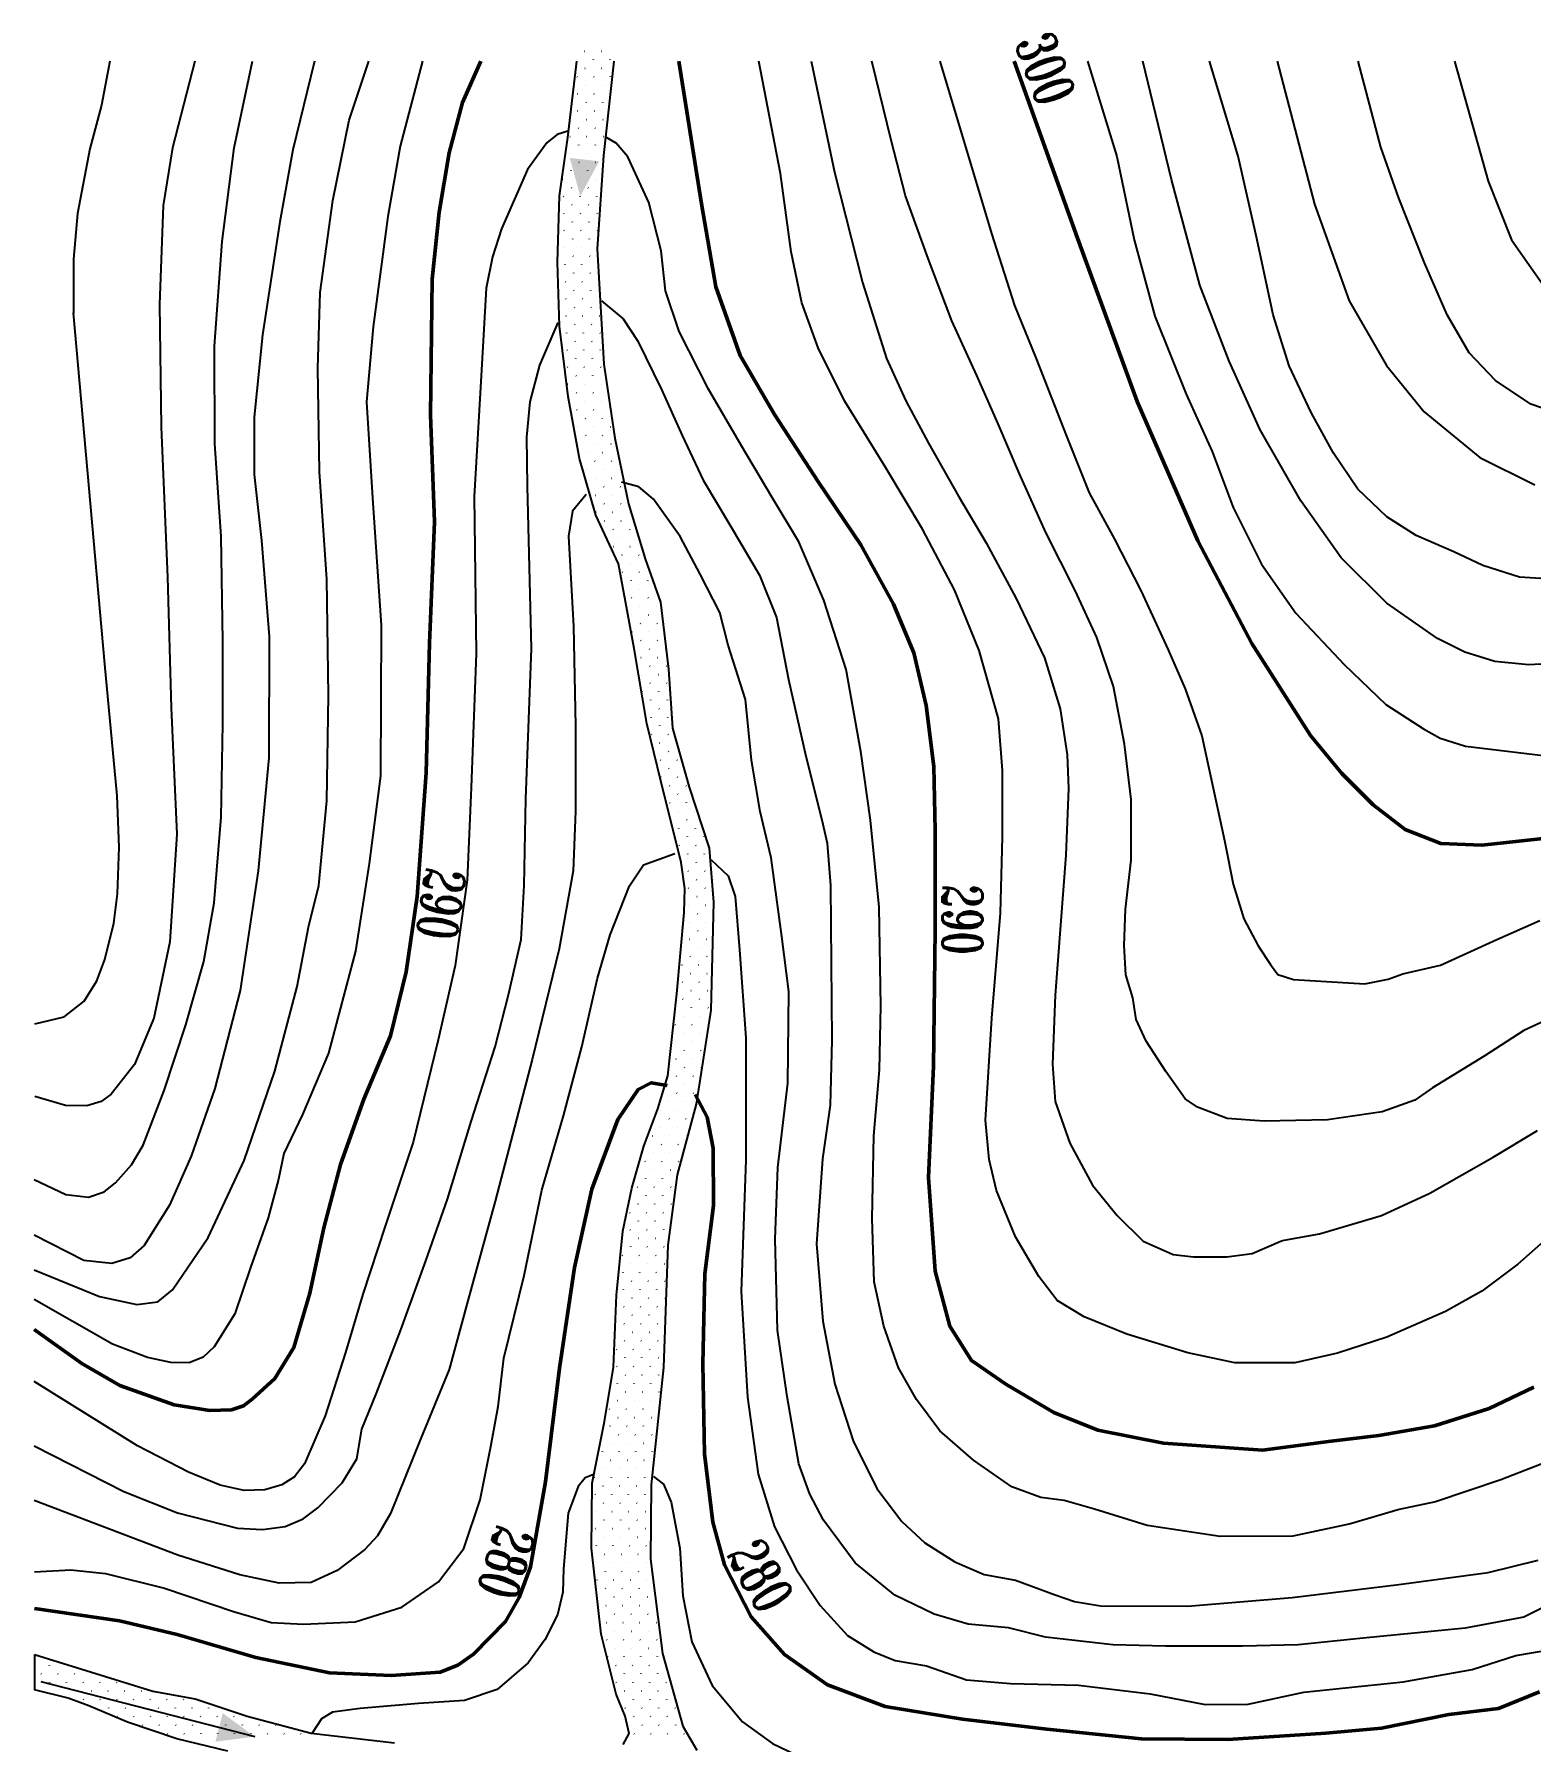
# Model space of a CAD drawing. Header units: millimetres. Extents: x 2268 to 10992, y 389 to 3530.
# Drawn here: x 6592.3 to 6878.7, y 659.4 to 986.2 of the extents above; entities that cross this region are included whole.
import ezdxf
from ezdxf.enums import TextEntityAlignment as Align

# ---------------------------------------------------------------- set-up
doc = ezdxf.new("R2010")
doc.units = ezdxf.units.MM
doc.layers.get('0').update_dxf_attribs({"true_color": 0xd9d9d9})
doc.layers.add('fiume', color=4, linetype='Continuous')
doc.layers.add('linee rosse', color=7, linetype='Continuous', lineweight=50, true_color=0xffc2c2)
doc.styles.add('TRIPLEX', font='romant', dxfattribs={"width": 0.86, "height": 10})

# ---------------------------------------------------------------- blocks, each defined once
blk = doc.blocks.new('B01C419F8')
at = {"layer": 'fiume', "linetype": 'Continuous'}
for p, q in [((262.66, 45.44), (262.68, 45.45)), ((263.82, 45.47), (263.84, 45.48)), ((264.98, 45.5), (265, 45.51)), ((265.56, 46.08), (265.57, 46.09)), ((266.14, 45.52), (266.15, 45.54)), ((267.3, 45.55), (267.31, 45.57)), ((268.46, 45.58), (268.47, 45.59)), ((269.62, 45.61), (269.63, 45.62)), ((270.78, 45.64), (270.79, 45.65)), ((271.94, 45.66), (271.95, 45.68)), ((273.1, 45.69), (273.11, 45.71)), ((274.26, 45.72), (274.27, 45.74)), ((275.42, 45.75), (275.43, 45.76)), ((277.16, 45.23), (277.17, 45.24)), ((278.32, 45.25), (278.33, 45.27)), ((259.18, 44.22), (259.2, 44.24)), ((260.34, 44.25), (260.36, 44.26)), ((260.92, 44.83), (260.94, 44.84)), ((261.5, 44.28), (261.52, 44.29)), ((262.08, 44.86), (262.1, 44.87)), ((262.66, 44.31), (262.68, 44.32)), ((263.24, 44.89), (263.26, 44.9)), ((263.82, 44.34), (263.84, 44.35)), ((264.4, 44.92), (264.42, 44.93)), ((264.98, 44.36), (265, 44.38)), ((265.56, 44.94), (265.58, 44.96)), ((266.14, 44.39), (266.15, 44.41)), ((266.72, 44.97), (266.73, 44.99)), ((267.3, 44.42), (267.31, 44.43)), ((267.88, 45), (267.89, 45.01)), ((268.46, 44.45), (268.47, 44.46)), ((269.04, 45.03), (269.05, 45.04)), ((269.62, 44.48), (269.63, 44.49)), ((270.2, 45.06), (270.21, 45.07)), ((270.78, 44.51), (270.79, 44.52)), ((271.36, 45.09), (271.37, 45.1)), ((271.94, 44.53), (271.95, 44.55)), ((272.52, 45.11), (272.53, 45.13)), ((273.1, 44.56), (273.11, 44.58)), ((273.68, 45.14), (273.69, 45.16)), ((274.26, 44.59), (274.27, 44.6)), ((274.84, 45.17), (274.85, 45.18)), ((275.42, 44.62), (275.43, 44.63)), ((276, 45.2), (276.01, 45.21)), ((276, 44.07), (276.01, 44.08)), ((276.58, 44.65), (276.59, 44.66)), ((277.16, 44.1), (277.17, 44.11)), ((277.74, 44.68), (277.75, 44.69)), ((278.32, 44.12), (278.33, 44.14)), ((278.9, 44.7), (278.91, 44.72)), ((279.48, 44.15), (279.49, 44.17)), ((280.06, 44.73), (280.07, 44.75)), ((280.64, 44.18), (280.65, 44.19)), ((281.22, 44.76), (281.23, 44.77)), ((281.8, 44.21), (281.81, 44.22)), ((282.96, 44.24), (282.97, 44.25)), ((323.54, 44.1), (323.56, 44.11)), ((251.07, 42.89), (251.08, 42.91)), ((252.22, 42.92), (252.24, 42.94)), ((253.38, 42.95), (253.4, 42.96)), ((254.54, 42.98), (254.56, 42.99)), ((255.7, 43.01), (255.72, 43.02)), ((256.86, 43.03), (256.88, 43.05)), ((257.44, 43.61), (257.46, 43.63)), ((258.02, 43.06), (258.04, 43.08)), ((258.6, 43.64), (258.62, 43.66)), ((259.18, 43.09), (259.2, 43.11)), ((259.76, 43.67), (259.78, 43.69)), ((260.34, 43.12), (260.36, 43.13)), ((260.92, 43.7), (260.94, 43.71)), ((262.08, 43.73), (262.1, 43.74)), ((263.24, 43.76), (263.26, 43.77)), ((270.2, 43.93), (270.21, 43.94)), ((271.36, 43.95), (271.37, 43.97)), ((272.52, 43.98), (272.53, 44)), ((273.68, 44.01), (273.69, 44.02)), ((274.84, 44.04), (274.85, 44.05)), ((275.42, 43.49), (275.43, 43.5)), ((276.58, 43.52), (276.59, 43.53)), ((277.74, 43.54), (277.75, 43.56)), ((278.9, 43.57), (278.91, 43.59)), ((279.48, 43.02), (279.49, 43.03)), ((280.06, 43.6), (280.07, 43.61)), ((280.64, 43.05), (280.65, 43.06)), ((281.22, 43.63), (281.23, 43.64)), ((281.8, 43.08), (281.81, 43.09)), ((282.38, 43.66), (282.39, 43.67)), ((282.96, 43.11), (282.97, 43.12)), ((283.54, 43.69), (283.55, 43.7)), ((284.12, 43.13), (284.13, 43.15)), ((284.7, 43.71), (284.71, 43.73)), ((285.28, 43.16), (285.29, 43.18)), ((286.43, 43.19), (286.45, 43.2)), ((287.59, 43.22), (287.61, 43.23)), ((321.22, 42.91), (321.24, 42.92)), ((321.8, 43.49), (321.82, 43.5)), ((322.38, 42.94), (322.4, 42.95)), ((322.96, 43.52), (322.98, 43.53)), ((323.54, 42.96), (323.56, 42.98)), ((245.85, 42.2), (245.86, 42.21)), ((247.01, 42.23), (247.02, 42.24)), ((248.17, 42.26), (248.18, 42.27)), ((249.33, 42.28), (249.34, 42.3)), ((249.91, 42.86), (249.92, 42.88)), ((249.91, 41.73), (249.92, 41.75)), ((250.49, 42.31), (250.5, 42.33)), ((251.07, 41.76), (251.08, 41.78)), ((251.65, 42.34), (251.66, 42.36)), ((252.22, 41.79), (252.24, 41.8)), ((252.8, 42.37), (252.82, 42.38)), ((253.38, 41.82), (253.4, 41.83)), ((253.96, 42.4), (253.98, 42.41)), ((254.54, 41.85), (254.56, 41.86)), ((255.12, 42.43), (255.14, 42.44)), ((255.7, 41.87), (255.72, 41.89)), ((256.28, 42.45), (256.3, 42.47)), ((257.44, 42.48), (257.46, 42.5)), ((258.6, 42.51), (258.62, 42.53)), ((281.22, 42.5), (281.23, 42.51)), ((282.38, 42.53), (282.39, 42.54)), ((282.96, 41.97), (282.97, 41.99)), ((283.54, 42.55), (283.55, 42.57)), ((284.12, 42), (284.13, 42.02)), ((284.7, 42.58), (284.71, 42.6)), ((285.28, 42.03), (285.29, 42.04)), ((285.85, 42.61), (285.87, 42.62)), ((286.43, 42.06), (286.45, 42.07)), ((287.01, 42.64), (287.03, 42.65)), ((287.59, 42.09), (287.61, 42.1)), ((288.17, 42.67), (288.19, 42.68)), ((288.75, 42.12), (288.77, 42.13)), ((289.33, 42.7), (289.35, 42.71)), ((289.91, 42.14), (289.93, 42.16)), ((290.49, 42.72), (290.51, 42.74)), ((291.07, 42.17), (291.09, 42.19)), ((291.65, 42.75), (291.67, 42.77)), ((292.23, 42.2), (292.25, 42.21)), ((292.81, 42.78), (292.83, 42.79)), ((293.39, 42.23), (293.41, 42.24)), ((293.97, 42.81), (293.99, 42.82)), ((294.55, 42.26), (294.57, 42.27)), ((295.13, 42.84), (295.15, 42.85)), ((295.71, 42.28), (295.73, 42.3)), ((296.29, 41.73), (296.31, 41.75)), ((296.87, 42.31), (296.89, 42.33)), ((297.45, 41.76), (297.47, 41.78)), ((298.03, 42.34), (298.05, 42.36)), ((298.61, 41.79), (298.63, 41.8)), ((299.19, 42.37), (299.21, 42.38)), ((299.77, 41.82), (299.78, 41.83)), ((300.35, 42.4), (300.36, 42.41)), ((300.93, 41.85), (300.94, 41.86)), ((301.51, 42.43), (301.52, 42.44)), ((302.09, 41.87), (302.1, 41.89)), ((303.25, 41.9), (303.26, 41.92)), ((304.41, 41.93), (304.42, 41.95)), ((305.57, 41.96), (305.58, 41.97)), ((316.01, 42.21), (316.02, 42.23)), ((317.17, 42.24), (317.18, 42.26)), ((318.33, 42.27), (318.34, 42.28)), ((319.48, 42.3), (319.5, 42.31)), ((320.06, 42.88), (320.08, 42.89)), ((320.06, 41.75), (320.08, 41.76)), ((320.64, 42.33), (320.66, 42.34)), ((321.22, 41.78), (321.24, 41.79)), ((321.8, 42.36), (321.82, 42.37)), ((322.38, 41.8), (322.4, 41.82)), ((322.96, 42.38), (322.98, 42.4)), ((323.54, 41.83), (323.56, 41.85)), ((243.53, 41.01), (243.54, 41.03)), ((244.69, 41.04), (244.7, 41.05)), ((245.27, 41.62), (245.28, 41.63)), ((245.85, 41.07), (245.86, 41.08)), ((246.43, 41.65), (246.44, 41.66)), ((247.01, 41.1), (247.02, 41.11)), ((247.59, 41.68), (247.6, 41.69)), ((248.17, 41.13), (248.18, 41.14)), ((248.75, 41.71), (248.76, 41.72)), ((248.75, 40.57), (248.76, 40.59)), ((249.33, 41.15), (249.34, 41.17)), ((250.49, 41.18), (250.5, 41.2)), ((251.65, 41.21), (251.66, 41.22)), ((252.8, 41.24), (252.82, 41.25)), ((283.54, 41.42), (283.55, 41.44)), ((284.7, 41.45), (284.71, 41.46)), ((285.28, 40.9), (285.29, 40.91)), ((285.85, 41.48), (285.87, 41.49)), ((286.43, 40.93), (286.45, 40.94)), ((287.01, 41.51), (287.03, 41.52)), ((287.59, 40.96), (287.61, 40.97)), ((288.17, 41.54), (288.19, 41.55)), ((288.75, 40.98), (288.77, 41)), ((289.33, 41.56), (289.35, 41.58)), ((289.91, 41.01), (289.93, 41.03)), ((290.49, 41.59), (290.51, 41.61)), ((291.07, 41.04), (291.09, 41.05)), ((291.65, 41.62), (291.67, 41.63)), ((292.23, 41.07), (292.25, 41.08)), ((292.81, 41.65), (292.83, 41.66)), ((293.39, 41.1), (293.41, 41.11)), ((293.97, 41.68), (293.99, 41.69)), ((294.55, 41.13), (294.57, 41.14)), ((295.13, 41.71), (295.15, 41.72)), ((295.13, 40.57), (295.15, 40.59)), ((295.71, 41.15), (295.73, 41.17)), ((296.29, 40.6), (296.31, 40.62)), ((296.87, 41.18), (296.89, 41.2)), ((297.45, 40.63), (297.47, 40.64)), ((298.03, 41.21), (298.05, 41.22)), ((298.61, 40.66), (298.63, 40.67)), ((299.19, 41.24), (299.21, 41.25)), ((299.77, 40.69), (299.78, 40.7)), ((300.35, 41.27), (300.36, 41.28)), ((300.93, 40.72), (300.94, 40.73)), ((301.51, 41.3), (301.52, 41.31)), ((302.09, 40.74), (302.1, 40.76)), ((302.67, 41.32), (302.68, 41.34)), ((303.25, 40.77), (303.26, 40.79)), ((303.83, 41.35), (303.84, 41.37)), ((304.41, 40.8), (304.42, 40.81)), ((304.99, 41.38), (305, 41.39)), ((305.57, 40.83), (305.58, 40.84)), ((306.15, 41.41), (306.16, 41.42)), ((306.73, 40.86), (306.74, 40.87)), ((307.31, 41.44), (307.32, 41.45)), ((307.89, 40.88), (307.9, 40.9)), ((308.47, 41.46), (308.48, 41.48)), ((309.05, 40.91), (309.06, 40.93)), ((309.63, 41.49), (309.64, 41.51)), ((310.21, 40.94), (310.22, 40.96)), ((310.79, 41.52), (310.8, 41.54)), ((311.37, 40.97), (311.38, 40.98)), ((311.95, 41.55), (311.96, 41.56)), ((312.53, 41), (312.54, 41.01)), ((313.11, 41.58), (313.12, 41.59)), ((313.69, 41.03), (313.7, 41.04)), ((314.27, 41.61), (314.28, 41.62)), ((314.85, 41.05), (314.86, 41.07)), ((315.43, 41.63), (315.44, 41.65)), ((316.01, 41.08), (316.02, 41.1)), ((316.59, 41.66), (316.6, 41.68)), ((317.17, 41.11), (317.18, 41.13)), ((317.75, 41.69), (317.76, 41.71)), ((318.33, 41.14), (318.34, 41.15)), ((318.91, 41.72), (318.92, 41.73)), ((318.91, 40.59), (318.92, 40.6)), ((319.48, 41.17), (319.5, 41.18)), ((320.06, 40.62), (320.08, 40.63)), ((320.64, 41.2), (320.66, 41.21)), ((321.22, 40.64), (321.24, 40.66)), ((321.8, 41.22), (321.82, 41.24)), ((322.38, 40.67), (322.4, 40.69)), ((322.96, 41.25), (322.98, 41.27)), ((323.54, 40.7), (323.56, 40.72)), ((237.73, 39.74), (237.74, 39.75)), ((238.89, 39.77), (238.9, 39.78)), ((240.05, 39.8), (240.06, 39.81)), ((240.63, 40.38), (240.64, 40.39)), ((241.21, 39.82), (241.22, 39.84)), ((241.79, 40.4), (241.8, 40.42)), ((242.37, 39.85), (242.38, 39.87)), ((242.95, 40.43), (242.96, 40.45)), ((243.53, 39.88), (243.54, 39.89)), ((244.11, 40.46), (244.12, 40.47)), ((244.69, 39.91), (244.7, 39.92)), ((245.27, 40.49), (245.28, 40.5)), ((246.43, 40.52), (246.44, 40.53)), ((247.59, 40.55), (247.6, 40.56)), ((288.17, 40.4), (288.19, 40.42)), ((289.33, 40.43), (289.35, 40.45)), ((289.91, 39.88), (289.93, 39.89)), ((290.49, 40.46), (290.51, 40.47)), ((291.07, 39.91), (291.09, 39.92)), ((291.65, 40.49), (291.67, 40.5)), ((292.23, 39.94), (292.25, 39.95)), ((292.81, 40.52), (292.83, 40.53)), ((293.39, 39.97), (293.41, 39.98)), ((293.97, 40.55), (293.99, 40.56)), ((294.55, 39.99), (294.57, 40.01)), ((295.71, 40.02), (295.73, 40.04)), ((296.29, 39.47), (296.31, 39.48)), ((296.87, 40.05), (296.89, 40.06)), ((297.45, 39.5), (297.47, 39.51)), ((298.03, 40.08), (298.05, 40.09)), ((298.61, 39.53), (298.63, 39.54)), ((299.19, 40.11), (299.21, 40.12)), ((299.77, 39.56), (299.78, 39.57)), ((300.35, 40.14), (300.36, 40.15)), ((300.93, 39.58), (300.94, 39.6)), ((301.51, 40.16), (301.52, 40.18)), ((302.09, 39.61), (302.1, 39.63)), ((302.67, 40.19), (302.68, 40.21)), ((303.25, 39.64), (303.26, 39.65)), ((303.83, 40.22), (303.84, 40.23)), ((304.41, 39.67), (304.42, 39.68)), ((304.99, 40.25), (305, 40.26)), ((305.57, 39.7), (305.58, 39.71)), ((306.15, 40.28), (306.16, 40.29)), ((306.73, 39.73), (306.74, 39.74)), ((307.31, 40.31), (307.32, 40.32)), ((307.89, 39.75), (307.9, 39.77)), ((308.47, 40.33), (308.48, 40.35)), ((309.05, 39.78), (309.06, 39.8)), ((309.63, 40.36), (309.64, 40.38)), ((310.21, 39.81), (310.22, 39.82)), ((310.79, 40.39), (310.8, 40.4)), ((311.37, 39.84), (311.38, 39.85)), ((311.95, 40.42), (311.96, 40.43)), ((312.53, 39.87), (312.54, 39.88)), ((313.11, 40.45), (313.12, 40.46)), ((313.69, 39.89), (313.7, 39.91)), ((314.27, 40.47), (314.28, 40.49)), ((314.85, 39.92), (314.86, 39.94)), ((315.43, 40.5), (315.44, 40.52)), ((316.01, 39.95), (316.02, 39.97)), ((316.59, 40.53), (316.6, 40.55)), ((317.17, 39.98), (317.18, 39.99)), ((317.75, 40.56), (317.76, 40.57)), ((317.75, 39.43), (317.76, 39.44)), ((318.33, 40.01), (318.34, 40.02)), ((318.91, 39.46), (318.92, 39.47)), ((319.48, 40.04), (319.5, 40.05)), ((320.06, 39.48), (320.08, 39.5)), ((320.64, 40.06), (320.66, 40.08)), ((321.8, 40.09), (321.82, 40.11)), ((209.32, 38.48), (209.33, 38.49)), ((209.9, 39.06), (209.91, 39.07)), ((210.48, 38.51), (210.49, 38.52)), ((211.06, 39.09), (211.07, 39.1)), ((211.64, 38.54), (211.65, 38.55)), ((212.22, 39.12), (212.23, 39.13)), ((212.8, 38.57), (212.81, 38.58)), ((213.96, 38.59), (213.97, 38.61)), ((215.12, 38.62), (215.13, 38.64)), ((227.29, 38.35), (227.31, 38.37)), ((228.45, 38.38), (228.47, 38.4)), ((229.61, 38.41), (229.63, 38.42)), ((230.77, 38.44), (230.79, 38.45)), ((231.93, 38.47), (231.95, 38.48)), ((233.09, 38.49), (233.1, 38.51)), ((234.25, 38.52), (234.26, 38.54)), ((234.83, 39.1), (234.84, 39.12)), ((235.41, 38.55), (235.42, 38.57)), ((235.99, 39.13), (236, 39.15)), ((236.57, 38.58), (236.58, 38.59)), ((237.15, 39.16), (237.16, 39.17)), ((237.73, 38.61), (237.74, 38.62)), ((238.31, 39.19), (238.32, 39.2)), ((238.89, 38.64), (238.9, 38.65)), ((239.47, 39.22), (239.48, 39.23)), ((240.05, 38.66), (240.06, 38.68)), ((240.63, 39.24), (240.64, 39.26)), ((241.21, 38.69), (241.22, 38.71)), ((241.79, 39.27), (241.8, 39.29)), ((242.95, 39.3), (242.96, 39.32)), ((301.51, 39.03), (301.52, 39.05)), ((302.67, 39.06), (302.68, 39.07)), ((303.25, 38.51), (303.26, 38.52)), ((303.83, 39.09), (303.84, 39.1)), ((304.41, 38.54), (304.42, 38.55)), ((304.99, 39.12), (305, 39.13)), ((305.57, 38.57), (305.58, 38.58)), ((306.15, 39.15), (306.16, 39.16)), ((306.73, 38.59), (306.74, 38.61)), ((307.31, 39.17), (307.32, 39.19)), ((307.89, 38.62), (307.9, 38.64)), ((308.47, 39.2), (308.48, 39.22)), ((309.05, 38.65), (309.06, 38.66)), ((309.63, 39.23), (309.64, 39.24)), ((310.21, 38.68), (310.22, 38.69)), ((310.79, 39.26), (310.8, 39.27)), ((311.37, 38.71), (311.38, 38.72)), ((311.95, 39.29), (311.96, 39.3)), ((312.53, 38.74), (312.54, 38.75)), ((313.11, 39.32), (313.12, 39.33)), ((313.69, 38.76), (313.7, 38.78)), ((314.27, 39.34), (314.28, 39.36)), ((314.85, 38.79), (314.86, 38.81)), ((315.43, 39.37), (315.44, 39.39)), ((316.01, 38.82), (316.02, 38.83)), ((316.59, 39.4), (316.6, 39.41)), ((317.17, 38.85), (317.18, 38.86)), ((318.33, 38.88), (318.34, 38.89)), ((209.32, 37.35), (209.33, 37.36)), ((209.9, 37.93), (209.91, 37.94)), ((210.48, 37.38), (210.49, 37.39)), ((211.06, 37.96), (211.07, 37.97)), ((211.64, 37.41), (211.65, 37.42)), ((212.22, 37.99), (212.23, 38)), ((212.8, 37.43), (212.81, 37.45)), ((213.38, 38.01), (213.39, 38.03)), ((213.96, 37.46), (213.97, 37.48)), ((214.54, 38.04), (214.55, 38.06)), ((215.12, 37.49), (215.13, 37.5)), ((215.7, 38.07), (215.71, 38.08)), ((216.28, 37.52), (216.29, 37.53)), ((216.86, 38.1), (216.87, 38.11)), ((217.44, 37.55), (217.45, 37.56)), ((218.02, 38.13), (218.03, 38.14)), ((218.59, 37.58), (218.61, 37.59)), ((219.17, 38.16), (219.19, 38.17)), ((219.75, 37.6), (219.77, 37.62)), ((220.33, 38.18), (220.35, 38.2)), ((220.91, 37.63), (220.93, 37.65)), ((221.49, 38.21), (221.5, 38.22)), ((222.07, 37.66), (222.09, 37.67)), ((222.65, 37.11), (222.67, 37.12)), ((223.23, 37.69), (223.25, 37.7)), ((223.81, 37.14), (223.83, 37.15)), ((224.39, 37.72), (224.41, 37.73)), ((224.97, 37.17), (224.99, 37.18)), ((225.55, 37.75), (225.57, 37.76)), ((226.13, 37.19), (226.15, 37.21)), ((226.71, 37.77), (226.73, 37.79)), ((227.29, 37.22), (227.31, 37.24)), ((227.87, 37.8), (227.89, 37.82)), ((228.45, 37.25), (228.47, 37.26)), ((229.03, 37.83), (229.05, 37.84)), ((229.61, 37.28), (229.63, 37.29)), ((230.19, 37.86), (230.21, 37.87)), ((230.77, 37.31), (230.79, 37.32)), ((231.35, 37.89), (231.37, 37.9)), ((231.93, 37.34), (231.95, 37.35)), ((232.51, 37.92), (232.52, 37.93)), ((233.09, 37.36), (233.1, 37.38)), ((233.67, 37.94), (233.68, 37.96)), ((234.25, 37.39), (234.26, 37.41)), ((234.83, 37.97), (234.84, 37.99)), ((235.41, 37.42), (235.42, 37.43)), ((235.99, 38), (236, 38.01)), ((236.57, 37.45), (236.58, 37.46)), ((237.15, 38.03), (237.16, 38.04)), ((237.73, 37.48), (237.74, 37.49)), ((238.31, 38.06), (238.32, 38.07)), ((238.89, 37.5), (238.9, 37.52)), ((239.47, 38.08), (239.48, 38.1)), ((240.63, 38.11), (240.64, 38.13)), ((306.15, 38.01), (306.16, 38.03)), ((307.31, 38.04), (307.32, 38.06)), ((308.47, 38.07), (308.48, 38.08)), ((309.63, 38.1), (309.64, 38.11)), ((310.79, 38.13), (310.8, 38.14)), ((311.95, 38.16), (311.96, 38.17)), ((313.11, 38.18), (313.12, 38.2)), ((314.27, 38.21), (314.28, 38.23)), ((209.91, 36.81), (209.91, 36.81)), ((211.06, 36.83), (211.07, 36.84)), ((212.22, 36.85), (212.23, 36.87)), ((213.38, 36.88), (213.39, 36.9)), ((213.97, 36.34), (213.97, 36.35)), ((214.54, 36.91), (214.55, 36.93)), ((215.12, 36.36), (215.13, 36.37)), ((215.7, 36.94), (215.71, 36.95)), ((216.28, 36.39), (216.29, 36.4)), ((216.86, 36.97), (216.87, 36.98)), ((217.44, 36.42), (217.45, 36.43)), ((218.02, 37), (218.03, 37.01)), ((218.59, 36.44), (218.61, 36.46)), ((219.17, 37.02), (219.19, 37.04)), ((219.75, 36.47), (219.77, 36.49)), ((220.33, 37.05), (220.35, 37.07)), ((220.91, 36.5), (220.93, 36.51)), ((221.49, 37.08), (221.51, 37.09)), ((221.49, 35.95), (221.51, 35.96)), ((222.07, 36.53), (222.09, 36.54)), ((222.65, 35.98), (222.67, 35.99)), ((223.23, 36.56), (223.25, 36.57)), ((223.81, 36.01), (223.83, 36.02)), ((224.39, 36.59), (224.41, 36.6)), ((224.97, 36.03), (224.99, 36.05)), ((225.55, 36.61), (225.57, 36.63)), ((226.13, 36.06), (226.15, 36.08)), ((226.71, 36.64), (226.73, 36.66)), ((227.29, 36.09), (227.31, 36.1)), ((227.87, 36.67), (227.89, 36.68)), ((228.45, 36.12), (228.47, 36.13)), ((229.03, 36.7), (229.05, 36.71)), ((229.61, 36.15), (229.63, 36.16)), ((230.19, 36.73), (230.21, 36.74)), ((230.77, 36.18), (230.79, 36.19)), ((231.35, 36.76), (231.37, 36.77)), ((231.93, 36.2), (231.95, 36.22)), ((232.51, 36.78), (232.52, 36.8)), ((233.67, 36.81), (233.68, 36.83)), ((234.83, 36.84), (234.84, 36.85)), ((235.99, 36.87), (236, 36.88)), ((218.02, 35.86), (218.03, 35.88)), ((219.17, 35.89), (219.19, 35.91)), ((220.33, 35.92), (220.35, 35.94)), ((323.54, 18.07), (323.56, 18.09)), ((322.96, 16.36), (322.98, 16.38)), ((323.54, 16.94), (323.56, 16.96)), ((322.96, 15.23), (322.98, 15.25)), ((323.54, 15.81), (323.56, 15.83)), ((322.96, 14.1), (322.98, 14.11)), ((323.54, 14.68), (323.56, 14.69)), ((322.38, 13.52), (322.4, 13.53)), ((322.96, 12.97), (322.98, 12.98)), ((323.54, 13.55), (323.56, 13.56)), ((321.8, 11.81), (321.82, 11.82)), ((322.38, 12.39), (322.4, 12.4)), ((322.96, 11.84), (322.98, 11.85)), ((323.54, 12.42), (323.56, 12.43)), ((321.8, 10.68), (321.82, 10.69)), ((322.38, 11.26), (322.4, 11.27)), ((322.96, 10.71), (322.98, 10.72)), ((323.54, 11.29), (323.56, 11.3)), ((321.22, 10.1), (321.24, 10.11)), ((321.8, 9.55), (321.82, 9.56)), ((322.38, 10.13), (322.4, 10.14)), ((322.96, 9.57), (322.98, 9.59)), ((323.54, 10.15), (323.56, 10.17)), ((321.22, 8.97), (321.24, 8.98)), ((321.8, 8.41), (321.82, 8.43)), ((322.38, 8.99), (322.4, 9.01)), ((322.96, 8.44), (322.98, 8.46)), ((323.54, 9.02), (323.56, 9.04)), ((320.64, 7.25), (320.66, 7.27)), ((321.22, 7.83), (321.24, 7.85)), ((321.8, 7.28), (321.82, 7.3)), ((322.38, 7.86), (322.4, 7.88)), ((322.96, 7.31), (322.98, 7.33)), ((320.64, 6.12), (320.66, 6.14)), ((321.22, 6.7), (321.24, 6.72)), ((321.8, 6.15), (321.82, 6.17)), ((322.38, 6.73), (322.4, 6.75)), ((320.06, 5.54), (320.08, 5.56)), ((320.64, 4.99), (320.66, 5.01)), ((321.22, 5.57), (321.24, 5.59)), ((321.8, 5.02), (321.82, 5.03)), ((322.38, 5.6), (322.4, 5.61)), ((319.49, 3.84), (319.5, 3.85)), ((320.06, 4.41), (320.08, 4.43)), ((320.64, 3.86), (320.66, 3.87)), ((321.22, 4.44), (321.24, 4.45)), ((319.48, 2.7), (319.5, 2.72)), ((320.06, 3.28), (320.08, 3.3)), ((320.64, 2.73), (320.66, 2.74)), ((321.22, 3.31), (321.24, 3.32)), ((319.48, 1.57), (319.5, 1.58)), ((320.06, 2.15), (320.08, 2.16)), ((320.64, 1.6), (320.66, 1.61)), ((318.33, 0.42), (318.34, 0.42)), ((318.91, 0.99), (318.92, 1)), ((319.48, 0.44), (319.5, 0.45)), ((320.06, 1.02), (320.08, 1.03)), ((320.64, 0.47), (320.66, 0.48))]:
    blk.add_line(p, q, dxfattribs=at)

msp = doc.modelspace()

# ---------------------------------------------------------------- linework, layer by layer
at = {"transparency": 33554687}
for p, q in [((6592.3406, 676.11591), (6592.3406, 669.34793)), ((6593.55548, 670.9289), (6634.50356, 660.40765))]:
    msp.add_line(p, q, dxfattribs=at)
for points in [[(6592.28498, 767.03379), (6598.33852, 764.15956), (6602.6549, 763.65392), (6605.67681, 764.67782), (6607.84696, 766.39219), (6610.94034, 769.8109), (6613.16447, 773.57155), (6617.18662, 784.07005), (6621.31104, 796.61372), (6624.75373, 808.74836), (6626.73072, 819.92858), (6628.09416, 836.35806), (6628.36685, 854.18507), (6628.36685, 870.001), (6628.06007, 890.07769), (6626.83298, 907.87061), (6626.79889, 926.4816), (6628.24263, 946.52346), (6630.59456, 964.40787), (6634.06733, 981.04142)], [(6666.61002, 981.04142), (6662.35619, 964.73695), (6659.98167, 951.26216), (6657.16957, 930.16289), (6655.90838, 915.81266), (6657.06731, 897.40619), (6658.70344, 873.10283), (6658.5671, 844.26603), (6656.38559, 827.49569), (6653.79505, 810.72535), (6648.61397, 791.19404), (6643.6374, 779.43435), (6640.09245, 772.00359), (6639.06987, 767.0952), (6637.05879, 759.66444), (6633.71836, 750.15443), (6630.71879, 741.29205), (6626.7648, 734.98613), (6624.60703, 732.99698), (6621.97809, 731.95747), (6618.44874, 731.98476), (6613.96189, 732.934), (6607.31097, 735.50312), (6592.31914, 744.02337)], [(6645.94753, 981.04142), (6641.80318, 964.03804), (6639.27439, 950.29071), (6636.00213, 928.6631), (6634.366, 912.88126), (6634.366, 901.93964), (6635.76352, 889.29371), (6637.26331, 870.92132), (6637.19514, 847.67463), (6635.14997, 826.09816), (6631.70728, 803.15824), (6626.86706, 784.41091), (6622.33362, 771.4923), (6618.17512, 762.11863), (6613.36744, 754.36335), (6610.64294, 752.01333), (6607.13315, 750.91037), (6601.81789, 751.51258), (6592.31914, 756.33317)], [(6592.31914, 749.74308), (6604.79991, 744.59975), (6611.96508, 743.10118), (6615.93759, 743.57997), (6618.7526, 745.87464), (6625.61273, 755.88498), (6632.49126, 770.67423), (6638.35406, 787.75135), (6642.61482, 803.94222), (6644.79633, 815.29288), (6646.73923, 823.26902), (6648.30719, 839.45989), (6648.61397, 859.63884), (6648.27311, 881.86295), (6646.90966, 902.41684), (6646.5688, 922.25492), (6647.04601, 936.7415), (6649.43203, 954.36399), (6652.56363, 969.74661), (6656.33588, 981.04142)], [(6623.06129, 981.04142), (6618.78543, 964.424), (6616.96506, 953.39254), (6616.30039, 934.42365), (6616.60716, 910.97244), (6617.83426, 882.27198), (6618.48189, 857.2869), (6619.57265, 833.11989), (6618.27738, 812.46374), (6615.17555, 797.87491), (6611.49425, 789.04662), (6607.03621, 783.32519), (6605.12623, 781.97086), (6602.3533, 781.07941), (6598.2608, 781.20131), (6592.39209, 782.88705)], [(6606.75858, 981.04142), (6605.18833, 972.60003), (6602.92885, 964.21927), (6600.585, 951.87745), (6599.82836, 943.14174), (6599.83886, 932.71767)], [(6705.02037, 658.90467), (6706.13563, 661.01936), (6705.37853, 664.2983), (6703.69561, 668.52865), (6700.76966, 680.02832), (6698.93244, 696.46129), (6699.10255, 708.91359), (6701.45011, 720.68544), (6703.18527, 731.09639), (6703.72964, 744.87558), (6704.95445, 757.15777), (6706.65559, 765.32322), (6708.93511, 773.3866), (6711.6229, 780.56539), (6713.52817, 786.85959), (6715.29735, 802.51003), (6716.69228, 818.09242), (6716.81987, 822.711), (6716.07987, 827.68682), (6712.20129, 843.26922), (6709.51349, 854.29257), (6707.09788, 868.65015), (6705.43077, 877.63214), (6704.13791, 884.81093), (6699.74898, 894.13314), (6696.65291, 904.98638), (6694.50949, 916.8603), (6692.80835, 930.29927), (6692.46812, 942.54744), (6692.80835, 955.2379), (6694.39637, 966.40281), (6696.12509, 981.04142)], [(6703.24461, 981.04142), (6701.23444, 962.96151), (6700.02116, 945.13316), (6701.28, 923.05244), (6703.38941, 908.89899), (6706.04318, 896.3106), (6709.20729, 885.76356), (6712.16726, 877.46202), (6713.66426, 864.66949), (6714.48081, 853.37396), (6717.6109, 842.07842), (6721.45546, 830.40864), (6722.272, 820.06574), (6721.76166, 799.44798), (6719.00583, 781.44998), (6715.3654, 767.87492), (6713.56219, 754.43596), (6712.71163, 731.06237), (6710.39808, 708.57337), (6710.22797, 694.3859), (6712.50749, 676.31985), (6716.45412, 662.40457), (6719.09088, 657.78173)], [(6884.93451, 758.48466), (6876.25872, 750.79553), (6869.35212, 745.62408), (6862.41149, 741.74549), (6851.14997, 736.84622), (6841.72569, 733.75016), (6833.52622, 731.94696), (6822.09459, 731.91293), (6813.07858, 733.81821), (6801.37477, 737.39059), (6793.24335, 740.72481), (6788.03787, 743.8549), (6784.53354, 748.44796), (6780.11059, 756.03502), (6776.47016, 764.91495), (6775.05396, 770.86041), (6774.32673, 778.38794), (6775.55154, 797.91696), (6777.25268, 817.95633), (6777.59291, 832.58609), (6777.59291, 845.27655), (6776.84441, 855.14314), (6773.13593, 868.24187), (6768.4408, 879.84361), (6762.28269, 891.47937), (6755.30804, 903.18318), (6747.34673, 916.00974), (6742.31137, 926.1485), (6739.21531, 934.75624), (6737.17394, 944.55478), (6735.13258, 959.54178), (6730.96548, 981.04142)], [(6740.96017, 981.04142), (6745.44146, 959.76292), (6750.78302, 938.63483), (6755.37609, 924.14116), (6759.11858, 916.00974), (6763.47349, 907.94636), (6769.1893, 897.77357), (6774.49684, 888.85963), (6780.24668, 878.21052), (6785.62226, 866.81292), (6788.61626, 857.08243), (6790.01119, 848.30457), (6790.24935, 841.80624), (6789.73901, 829.04773), (6787.69765, 802.30589), (6787.18731, 789.07106), (6787.69765, 781.9263), (6790.48751, 773.96499), (6794.80839, 765.90161), (6799.57157, 760.11775), (6804.53888, 755.18446), (6810.25469, 752.63276), (6814.13328, 752.22448), (6820.52955, 752.22448), (6825.36077, 752.83689), (6831.00854, 755.28653), (6831.53005, 755.384)], [(6888.88114, 800.84291), (6877.34745, 795.53537), (6869.79441, 790.60208), (6859.89381, 784.58007), (6856.49154, 782.16445), (6850.26538, 779.95298), (6839.82042, 778.42196), (6827.67431, 778.14978), (6820.59759, 778.69414), (6814.94983, 780.87159), (6812.53421, 782.47066), (6808.85976, 787.71015), (6805.11727, 793.45999), (6803.212, 797.64478), (6802.56556, 801.79555), (6801.20466, 806.18448), (6800.86443, 811.79822), (6801.13661, 818.77287), (6802.22534, 828.12912), (6802.25936, 839.73085), (6800.9665, 850.34594), (6798.82307, 861.36929), (6795.65896, 870.72553), (6791.50819, 879.74154), (6785.92847, 890.83294), (6780.85909, 902.06043), (6776.77636, 911.62081), (6772.69364, 920.87498), (6767.93046, 931.31995), (6763.40544, 943.22789), (6759.05054, 955.27193), (6756.27769, 965.87), (6752.57844, 981.04142)], [(6765.61581, 981.04142), (6775.51752, 948.02509), (6779.90645, 934.2459), (6783.95515, 924.24323), (6789.84108, 909.23922), (6794.19598, 898.38598), (6799.0272, 889.54008), (6804.06256, 879.74154), (6809.30206, 868.37796), (6812.58525, 860.88447), (6815.76637, 851.91098), (6820.08725, 831.87161), (6821.75011, 823.5403), (6823.79573, 816.8676), (6826.52605, 811.69615), (6828.89913, 808.15779), (6830.31533, 806.26953), (6833.28806, 805.29989), (6846.96518, 804.48334), (6851.42216, 805.33391), (6854.24604, 806.38861), (6861.45885, 808.05573), (6872.21002, 812.95499), (6880.44351, 816.5614)], [(6793.86337, 981.04142), (6799.48638, 962.78571), (6802.80372, 946.80028), (6806.75036, 932.20454), (6812.77237, 917.3026), (6817.73969, 906.34729), (6821.72034, 895.63014), (6827.16397, 884.7769), (6833.73035, 875.38664), (6842.98453, 865.5881), (6850.94584, 857.933), (6858.15865, 853.23786), (6861.36103, 851.47294), (6866.22203, 849.93766), (6884.25406, 847.76021)], [(6885.34278, 865.89431), (6878.24054, 865.49029), (6871.80175, 866.13247), (6866.06893, 867.9059), (6860.84644, 870.52139), (6851.184, 877.29191), (6842.40614, 886.00172), (6834.71701, 896.85496), (6826.92581, 910.49806), (6821.00587, 923.5968), (6815.3581, 938.15851), (6809.94767, 958.39376), (6804.48625, 981.04142)], [(6884.73037, 881.74888), (6876.5309, 882.25922), (6869.50096, 884.47495), (6863.97653, 887.12447), (6856.76372, 890.25456), (6851.184, 893.79292), (6845.60427, 899.10046), (6840.94316, 906.00707), (6836.69033, 913.79826), (6832.43749, 922.71221), (6829.37545, 932.47672), (6826.27938, 947.10648), (6822.72876, 962.86144), (6817.20069, 981.04142)], [(6830.17708, 981.04142), (6837.30947, 953.63884), (6843.97118, 935.16451), (6851.08193, 922.74623), (6858.32876, 913.93435), (6868.94384, 905.1565), (6879.49088, 899.917)], [(6887.48621, 912.40333), (6878.70836, 915.36331), (6871.97186, 919.88832), (6866.9365, 925.22989), (6862.68367, 932.4427), (6858.39681, 942.41135), (6853.46352, 954.82534), (6850.01499, 964.57969), (6845.66295, 981.04142)], [(6864.10229, 981.04142), (6870.58236, 958.06233), (6875.04764, 946.83097), (6880.91044, 938.47989), (6887.86399, 932.78752), (6895.87422, 929.92429), (6901.63476, 929.14883), (6908.82692, 929.44708), (6917.28026, 931.36016), (6926.55167, 934.11687), (6944.75362, 939.12752), (6958.31987, 942.6043), (6971.2044, 945.16075), (6985.1456, 949.72829), (6997.79153, 956.20464), (7006.38121, 961.28346), (7015.78896, 967.14626), (7024.02075, 972.94089), (7030.40424, 976.98009), (7038.25683, 981.04142)], [(6831.53005, 755.384), (6838.28939, 756.64743), (6850.12929, 760.15177), (6859.38347, 764.37059), (6871.49555, 771.27719), (6879.9672, 776.3806)], [(6592.3406, 676.11591), (6614.96799, 669.11468), (6623.12987, 667.64406), (6633.03047, 664.34386), (6645.31267, 661.04366), (6661.26931, 659.24046)]]:
    msp.add_lwpolyline(points, dxfattribs=at)
at = {"transparency": 33554687, "flags": 128}
for points in [[(6694.42563, 967.62347), (6692.40709, 967.00539), (6690.39495, 965.36313), (6686.72218, 960.27792), (6681.74561, 948.94431), (6679.9987, 943.58427), (6678.81421, 937.55956), (6677.8598, 920.78922), (6676.49636, 897.71296), (6676.87131, 867.68315), (6675.9169, 842.01635), (6675.167, 824.2916), (6672.88324, 807.96438), (6669.57689, 793.71641), (6664.83893, 774.1851), (6659.48742, 758.09648), (6655.19258, 745.04152), (6651.88623, 733.92946), (6648.00042, 721.79483), (6644.01235, 712.62568), (6642.09501, 710.09905), (6639.71751, 708.56944), (6636.43246, 707.61503), (6632.45718, 707.47868), (6627.90882, 708.53535), (6621.83937, 711.02363), (6612.03942, 716.05345), (6592.31914, 728.35636)], [(6882.96119, 713.40459), (6872.95852, 709.526), (6860.47219, 705.34121), (6853.49754, 703.87823), (6844.17532, 701.12239), (6833.18599, 698.77483), (6819.23669, 698.70678), (6805.28738, 700.81619), (6795.18264, 703.91226), (6789.39878, 705.61339), (6784.94181, 706.15775), (6779.39611, 708.23314), (6772.08123, 713.33654), (6765.5829, 718.91626), (6761.15994, 724.90426), (6757.68963, 730.9603), (6754.86575, 738.95563), (6753.02852, 747.42728), (6752.68829, 759.53936), (6752.96048, 775.35992), (6754.0492, 787.98234), (6754.32138, 800.16246), (6753.98116, 819.14712), (6752.34807, 835.78422), (6750.47682, 848.88296), (6747.68696, 864.63547), (6743.43412, 877.8703), (6738.6029, 889.02974), (6733.53352, 897.50139), (6727.68161, 907.402), (6721.31937, 918.25524), (6715.73965, 929.31261), (6713.08588, 937.06979), (6712.26933, 944.69087), (6709.92177, 953.94504), (6705.89008, 962.68888), (6703.68103, 965.30887), (6701.69071, 966.50139)], [(6700.83771, 935.13049), (6705.00123, 931.71546), (6707.81236, 927.40734), (6712.3714, 918.15317), (6716.31803, 909.40933), (6720.33271, 900.83562), (6725.64025, 891.98971), (6731.11791, 882.6675), (6734.35006, 874.57009), (6736.6636, 862.69617), (6739.96381, 847.99837), (6743.02585, 835.81825), (6744.04653, 831.34426), (6744.65894, 823.29789), (6744.93112, 793.69815), (6744.62491, 781.24584), (6743.12792, 770.93697), (6742.00517, 754.67412), (6743.19596, 739.87424), (6745.54353, 727.83021), (6749.01384, 716.97697), (6753.57288, 707.85889), (6758.37008, 701.59871), (6762.72499, 697.48197), (6768.47482, 693.84154), (6774.12259, 691.42593), (6780.11059, 690.37122), (6787.66362, 687.54734), (6791.37635, 686.26298), (6796.33941, 685.43793), (6813.01053, 685.36989), (6833.0499, 687.037), (6853.46352, 689.48663), (6870.57693, 691.8342), (6880.10329, 694.14774)], [(6592.39209, 796.8122), (6598.0496, 798.17142), (6601.8469, 801.13843), (6604.26618, 805.01134), (6605.78964, 809.08823), (6607.53874, 816.0814), (6608.25608, 821.67791), (6608.52876, 830.63161), (6608.15382, 840.4143), (6605.83616, 865.64103), (6599.83886, 932.85544)], [(6592.31914, 716.04657), (6609.42849, 707.29566), (6619.71137, 703.23709), (6631.19764, 700.28653), (6635.96825, 700.04366), (6640.33106, 700.5933), (6643.79931, 702.06326), (6646.60289, 704.17234), (6651.20451, 708.94439), (6654.03365, 713.546), (6655.02215, 719.23837), (6657.78312, 726.15784), (6662.48699, 738.25839), (6667.25904, 751.4497), (6671.41754, 763.24347), (6675.95098, 778.13908), (6680.51852, 792.38705), (6683.04088, 802.34018), (6685.49508, 812.94094), (6686.04046, 823.26902), (6686.38132, 839.86893), (6687.47207, 868.60347), (6686.72218, 899.68996), (6686.57944, 909.09345), (6687.21643, 915.81266), (6689.0379, 922.82587), (6692.58498, 931.01504)], [(6884.83244, 686.96895), (6877.38147, 683.26048), (6866.11996, 681.15107), (6846.65898, 679.2458), (6834.20667, 677.95294), (6823.55757, 677.71478), (6808.79172, 677.71478), (6798.721, 677.98696), (6785.8264, 679.44994), (6778.7837, 681.21912), (6771.06055, 681.93359), (6764.52819, 683.83887), (6756.97515, 687.44527), (6749.38809, 693.67142), (6743.36608, 701.83687), (6740.73357, 706.8297), (6738.63692, 712.58804), (6736.39142, 725.48264), (6734.52017, 738.20713), (6734.1119, 755.59273), (6734.58822, 769.3379), (6736.49349, 785.46466), (6736.73165, 802.98634), (6735.40476, 813.53338), (6733.32938, 828.53739), (6731.254, 837.45133), (6729.55286, 847.24987), (6728.39609, 858.88563), (6725.12991, 869.26255), (6723.49682, 875.52273), (6719.7203, 882.83761), (6715.94378, 890.05042), (6710.84038, 897.22921), (6708.00799, 899.56827), (6704.71629, 900.42734)], [(6697.9024, 898.08791), (6695.33743, 894.90726), (6694.56197, 890.12882), (6695.51638, 872.83014), (6695.85724, 853.81012), (6695.85724, 837.51699), (6695.41412, 826.09816), (6692.7895, 811.13438), (6687.60841, 789.96694), (6680.51852, 762.86853), (6675.13292, 743.33722), (6671.69023, 730.6572), (6666.23646, 717.29547), (6660.51, 703.08158), (6658.02598, 698.84639), (6655.56752, 696.1962), (6650.2501, 692.20813), (6645.27353, 689.89028), (6639.20622, 689.75394), (6631.63911, 691.35598), (6619.80882, 695.12919), (6592.31914, 705.6019)], [(6592.3406, 691.93544), (6599.33344, 692.31546), (6605.93572, 691.64024), (6617.20157, 688.80799), (6630.4461, 684.33425), (6637.63826, 682.255), (6643.80783, 681.91414), (6653.69279, 682.39135), (6662.65742, 685.15232), (6669.67915, 690.02662), (6674.51937, 696.4348), (6677.65529, 705.70621), (6679.66636, 715.93203), (6681.06389, 723.60139), (6682.18873, 732.83871), (6686.04046, 748.62055), (6689.44906, 764.94778), (6693.57347, 779.19575), (6697.08434, 792.38705), (6700.08391, 805.51018), (6702.50402, 813.82718), (6706.2194, 823.20085), (6708.89516, 827.223), (6714.87726, 829.37042)], [(6721.86373, 828.16314), (6725.11715, 825.10748), (6726.4568, 821.17147), (6727.27334, 810.94765), (6728.49816, 794.10642), (6728.49816, 770.76685), (6727.57954, 745.59006), (6728.80436, 725.34655), (6730.84572, 710.64875), (6733.94179, 700.54401), (6738.1606, 692.31052), (6742.68562, 685.50598), (6747.95914, 679.75614), (6752.96048, 676.62605), (6757.0432, 674.95894), (6763.03119, 673.97228), (6770.6863, 671.25047), (6779.15795, 670.57001), (6792.15462, 670.26381), (6805.86577, 668.5967), (6816.37878, 666.52131), (6824.61227, 666.58936), (6835.26137, 668.9029), (6854.28006, 670.87622), (6867.51489, 673.22378), (6875.85045, 675.91158), (6882.96119, 677.17042)], [(6699.33402, 710.54643), (6697.74822, 709.91317), (6696.3877, 708.24136), (6694.47676, 703.14976), (6693.60756, 692.51491), (6693.4627, 688.06242), (6692.44863, 683.68662), (6690.01148, 678.91457), (6686.85852, 674.55155), (6680.89346, 669.43865), (6674.62163, 667.32531), (6665.86151, 666.74585), (6654.68128, 665.79144), (6649.3812, 665.05666), (6647.28314, 663.81264), (6645.47769, 661.05872)], [(6710.84038, 710.17243), (6712.75628, 708.71796), (6714.22564, 705.27316), (6715.87574, 696.49531), (6716.4201, 687.37723), (6718.15526, 678.56535), (6722.06787, 670.16174), (6727.8177, 663.25514), (6733.56754, 659.10437), (6740.81437, 655.63405), (6745.7264, 654.2136), (6752.34807, 653.25246), (6770.61825, 652.81017), (6788.20799, 652.81017), (6807.46483, 652.81017), (6830.39613, 652.46994), (6846.79507, 651.38121), (6866.22203, 652.12971), (6872.73737, 652.52523), (6877.51756, 653.66074), (6886.46553, 659.13839)], [(6629.322, 657.60737), (6619.59151, 659.95493), (6610.16722, 663.15307), (6602.772, 666.27185), (6598.82136, 667.78767), (6592.3406, 669.34793)]]:
    msp.add_lwpolyline(points, dxfattribs=at)
at = {"transparency": 33554687}
for points in [[(6696.79721, 955.1783), (6700.40111, 961.85716), (6694.80082, 962.50017)], [(6634.50356, 660.40765), (6628.38029, 664.89106), (6626.97746, 659.43132)]]:
    msp.add_solid(points, dxfattribs=at)
at = {"layer": 'linee rosse', "transparency": 33554687}
for points in [[(6592.31914, 738.30367), (6601.43929, 731.77332), (6608.70461, 727.61529), (6619.07897, 723.89333), (6625.88503, 722.81556), (6630.07115, 722.95375), (6632.35066, 723.72069), (6633.99105, 724.99892), (6638.31998, 728.91881), (6642.00127, 734.84979), (6645.03493, 745.24604), (6647.69364, 757.75562), (6650.89773, 769.85617), (6655.39709, 782.36575), (6660.51, 794.50039), (6663.47549, 806.77137), (6665.58882, 821.15568), (6667.29313, 844.81141), (6667.94076, 869.62605), (6668.89517, 892.87274), (6668.11119, 913.35846), (6668.45205, 939.29795), (6669.78141, 952.13774), (6671.72431, 963.48201), (6674.27239, 973.12623), (6677.76364, 981.04142)], [(6715.69378, 981.04142), (6720.0095, 953.68987), (6722.74832, 937.81829), (6727.40943, 924.71955), (6733.94179, 913.42401), (6742.37942, 900.46137), (6750.51084, 888.48538), (6756.73699, 877.1218), (6760.61558, 867.76556), (6762.99717, 857.72886), (6764.46015, 846.02505), (6764.73233, 833.77688), (6764.73233, 814.72417), (6764.42612, 788.73083), (6763.47349, 767.36458), (6764.73233, 749.46864), (6767.55621, 738.95563), (6771.67296, 732.35523), (6778.27336, 727.83021), (6787.45949, 722.4206), (6795.82907, 719.01833), (6808.41747, 716.5687), (6827.33409, 715.24181), (6840.53489, 716.94295), (6849.6147, 718.05294), (6860.30208, 719.90292), (6870.76406, 723.1691), (6879.28674, 727.25182)], [(6885.71703, 832.79023), (6876.39481, 831.76954), (6869.3266, 830.99553), (6861.49287, 831.29323), (6854.67132, 834.00654), (6848.56425, 838.71017), (6842.51671, 844.70667), (6836.52021, 851.97903), (6825.29273, 869.60278), (6815.01787, 889.19985), (6803.38211, 915.87365), (6791.98451, 947.17453), (6779.84879, 981.04142)]]:
    msp.add_lwpolyline(points, dxfattribs=at)
at = {"layer": 'linee rosse', "transparency": 33554687, "flags": 128}
for points in [[(6713.44565, 784.99038), (6710.37923, 785.53549), (6707.85766, 784.21279), (6704.02085, 778.4629), (6698.99316, 765.15229), (6695.68681, 750.18851), (6692.82358, 730.89581), (6690.16487, 709.18299), (6687.26755, 692.88985), (6685.13718, 687.03131), (6682.49551, 682.42543), (6676.3941, 676.1536), (6673.39453, 674.06157), (6669.98592, 672.71091), (6660.61226, 672.09736), (6648.81848, 672.64274), (6634.70686, 675.54005), (6619.6771, 679.92011), (6608.59396, 682.53693), (6592.3406, 684.90242)], [(6880.37547, 669.00497), (6872.55025, 665.77281), (6863.02389, 664.61604), (6850.16332, 662.03032), (6839.51421, 661.07768), (6820.73368, 659.85287), (6804.19865, 659.95493), (6786.09858, 661.8602), (6769.97182, 663.73145), (6755.17195, 666.18109), (6744.11457, 670.29783), (6735.88108, 676.11571), (6729.48482, 683.32853), (6724.41543, 693.26315), (6722.16994, 701.46262), (6720.57087, 714.52734), (6720.23064, 731.7088), (6720.63891, 748.99233), (6722.272, 762.02302), (6722.22097, 773.01235), (6721.1046, 778.91103), (6718.80169, 783.25318)]]:
    msp.add_lwpolyline(points, dxfattribs=at)

# ---------------------------------------------------------------- block references
at = {"transparency": 33554687, "xscale": 2.8185430224, "yscale": 2.8185430224, "zscale": 2.8185430224, "rotation": 270}
msp.add_blockref('B01C419F8', (6592.34694, 1572.93545), dxfattribs=at)

# ---------------------------------------------------------------- texts
at = {"transparency": 33554687, "style": 'TRIPLEX', "width": 0.688}
for s, rotation, p in [('300', 290.3231368, (6782.23282, 978.26113)), ('290', 261.9408961, (6666.37099, 820.26611)), ('290', 270, (6766.10525, 816.74608)), ('280', 253.4429286, (6678.95967, 694.78063)), ('280', 299.197486, (6727.963, 689.35379))]:
    msp.add_text(s, height=7.666437, rotation=rotation, dxfattribs=at).set_placement(p, align=Align.CENTER)

doc.saveas('drawing.dxf')
